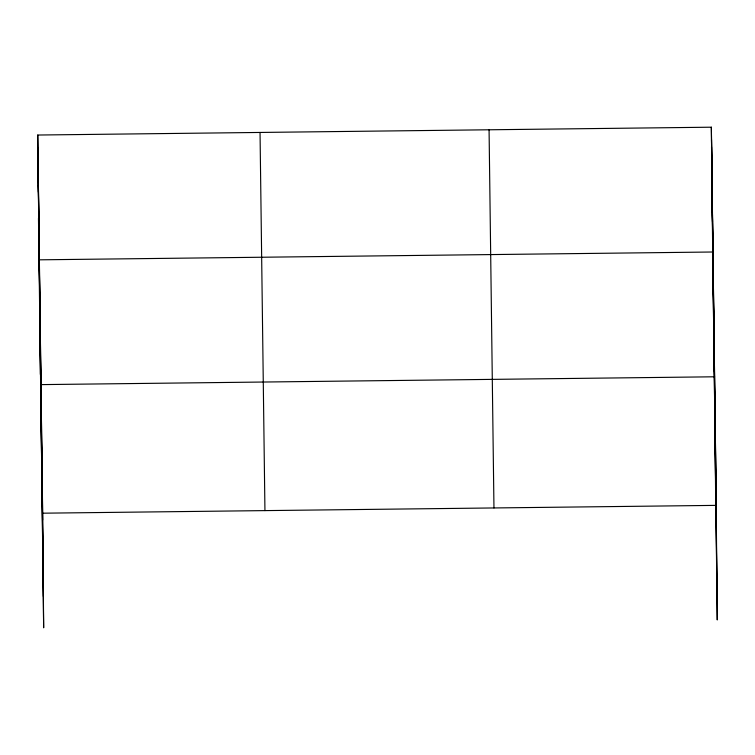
<?xml version="1.0" encoding="UTF-8"?>
<svg xmlns="http://www.w3.org/2000/svg" width="755" height="755" viewBox="0 0 755 755"><rect width="100%" height="100%" fill="white"/><g stroke="black" fill="none" stroke-linecap="round" stroke-linejoin="round"><path stroke-width="1.13" d="M37.75 135.032L711.352 127.199L716.25 505.369L42.648 513.192L43.648 627.801L37.75 135.032L42.648 513.192M40.978 384.616L714.589 376.792M711.531 146.876L716.419 525.046M711.805 178.199L716.976 588.645M489.07 129.785L493.959 507.955M260.041 132.446L264.939 510.616M37.92 154.699L43.092 564.193M38.477 218.299L43.375 596.469M715.919 479.651L717.25 619.968L711.352 127.199M715.419 441.08L715.919 486.475M714.919 402.509L715.419 447.904M714.428 364.316L715.589 491.392M713.937 326.877L714.438 371.507M713.456 289.439L713.947 334.069M713.975 366.6L712.975 252L39.364 259.824L40.364 374.423M712.484 214.562L712.984 259.191M712.003 177.123L712.494 221.753M711.521 139.684L712.012 184.314M42.308 487.485L42.648 520.016M41.808 448.904L42.318 494.298M41.317 410.333L41.818 455.727M40.817 372.139L41.978 499.225M40.336 334.701L40.827 379.331M39.845 297.262L40.345 341.892M38.883 222.385L39.373 267.015M38.392 184.947L38.892 229.577M37.91 147.508L38.411 192.138"/></g></svg>
